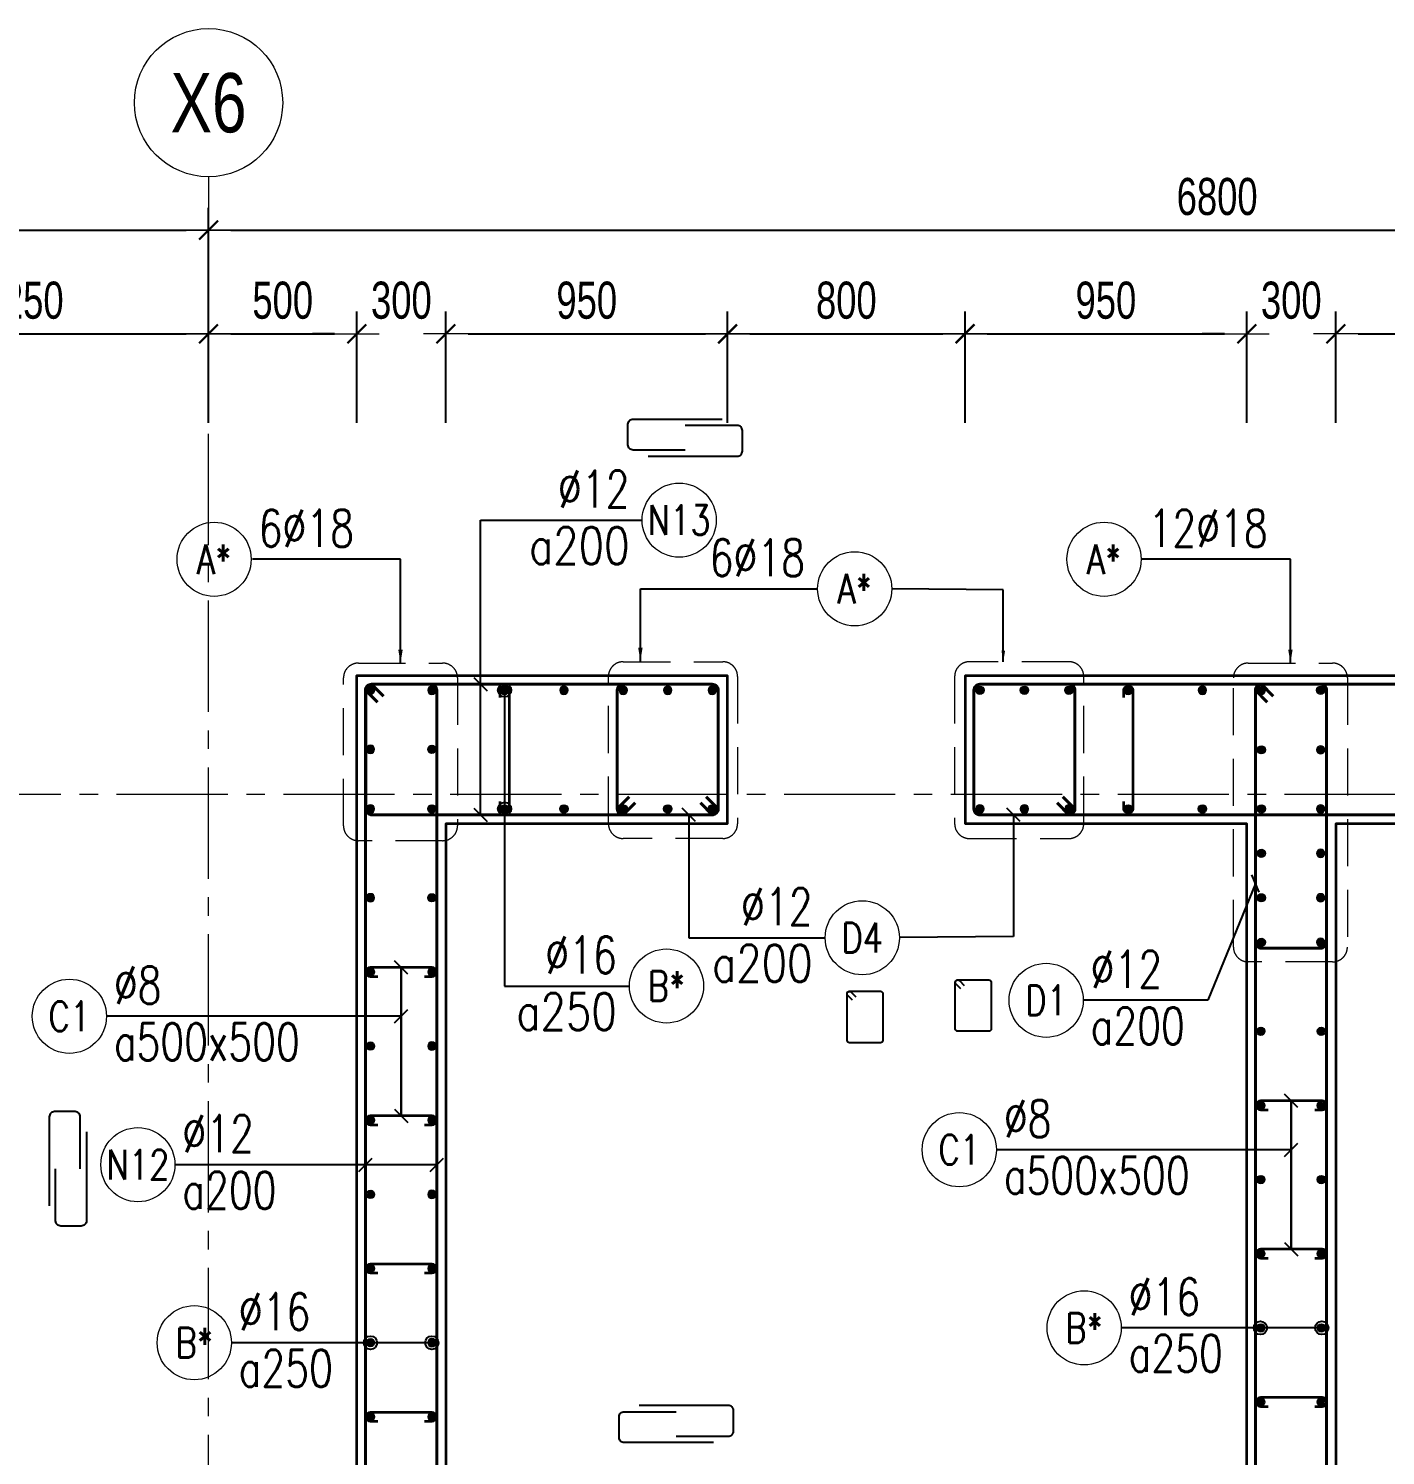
# Model space of a CAD drawing. Header units: millimetres. Extents: x 988833 to 1318015, y -9365 to 47591.
# Drawn here: x 1094476 to 1099050, y 42779 to 47591 of the extents above; entities that cross this region are included whole.
import ezdxf
from ezdxf.enums import TextEntityAlignment as Align

# ---------------------------------------------------------------- set-up
doc = ezdxf.new("R2010")
doc.units = ezdxf.units.MM
doc.header["$MEASUREMENT"] = 0
doc.linetypes.add('HIDDEN2', pattern=[4.7625, 3.175, -1.5875])
doc.linetypes.add('OF_Grid_1$0$CENTER2', pattern=[1.125, 0.75, -0.125, 0.125, -0.125])
doc.layers.get('0').update_dxf_attribs({"lineweight": 20})
doc.layers.get('Defpoints').update_dxf_attribs({"color": 151, "lineweight": 9})
for name, color, linetype, lineweight in [('KC-LEADER', 153, 'Continuous', 18), ('KC-THEP', 6, 'Continuous', 40), ('NDC_S_DIM', 1, 'Continuous', 15), ('NDC_S_HIDDEN', 8, 'HIDDEN2', 13), ('NDC_S_LEADER', 1, 'Continuous', 15), ('NDC_S_REBAR', 4, 'Continuous', 35), ('NDC_S_STIRRUP', 4, 'Continuous', 40), ('NDC_S_VN TEXT', 7, 'Continuous', 20), ('NDC_S_WALL', 6, 'Continuous', 35), ('OF_Grid_1$0$NDC_S_AXIS', 5, 'OF_Grid_1$0$CENTER2', 13), ('OF_Grid_1$0$NDC_S_SYMBOL', 1, 'Continuous', 15), ('OF_Grid_1$0$NDC_S_TEXT SYMBOL', 7, 'Continuous', 20)]:
    doc.layers.add(name, color=color, linetype=linetype, lineweight=lineweight)
doc.layers.add('Leader', color=6, linetype='Continuous')
doc.layers.add('Ligature', color=1, linetype='Continuous')
doc.styles.add('NDC_DIM', font='', dxfattribs={"width": 0.75})
doc.styles.add('NDC_EN TXT', font='romans.shx', dxfattribs={"width": 0.8})
doc.styles.add('OF_Grid_1$0$NDC_ANNO', font='', dxfattribs={"width": 0.8})
doc.styles.get('NDC_DIM').set_extended_font_data('Dotum')
doc.styles.get('OF_Grid_1$0$NDC_ANNO').set_extended_font_data('Dotum')
doc.dimstyles.new('NDC_dim_25', dxfattribs={"dimscale": 25, "dimtxt": 2.5, "dimasz": 1.5, "dimexe": 1.5, "dimexo": 2.5, "dimgap": 1, "dimtad": 1, "dimdec": 0, "dimzin": 0, "dimdsep": 46, "dimtxsty": 'NDC_DIM', "dimblk": 'DIMMARK', "dimcen": 0.09, "dimdle": 1.2, "dimclrd": 1, "dimclre": 1, "dimclrt": 3, "dimadec": 0, "dimazin": 0, "dimtfac": 1, "dimtdec": 0, "dimtix": 1, "dimtofl": 0, "dimtmove": 0, "dimatfit": 3, "dimfxl": 6, "dimfxlon": 1, "dimtolj": 1, "dimtzin": 0, "dimarcsym": 0})
doc.dimstyles.new('NDC_dim_30', dxfattribs={"dimscale": 30, "dimtxt": 2.5, "dimasz": 1.5, "dimexe": 1.5, "dimexo": 2.5, "dimgap": 1, "dimtad": 1, "dimdec": 0, "dimzin": 0, "dimdsep": 46, "dimtxsty": 'NDC_DIM', "dimblk": 'DIMMARK', "dimcen": 0.09, "dimdle": 1.2, "dimclrd": 1, "dimclre": 1, "dimclrt": 3, "dimadec": 0, "dimazin": 0, "dimtfac": 1, "dimtdec": 0, "dimtix": 1, "dimtofl": 0, "dimtmove": 0, "dimatfit": 3, "dimfxl": 6, "dimfxlon": 1, "dimtolj": 1, "dimtzin": 0, "dimarcsym": 0})
doc.dimstyles.new('NDC_dim_50', dxfattribs={"dimscale": 50, "dimtxt": 2.5, "dimasz": 1.5, "dimexe": 1.5, "dimexo": 2.5, "dimgap": 1, "dimtad": 1, "dimdec": 0, "dimzin": 0, "dimdsep": 46, "dimtxsty": 'NDC_DIM', "dimblk": 'DIMMARK', "dimcen": 0.09, "dimdle": 1.2, "dimclrd": 1, "dimclre": 1, "dimclrt": 3, "dimadec": 0, "dimazin": 0, "dimtfac": 1, "dimtdec": 0, "dimtix": 1, "dimtofl": 0, "dimtmove": 0, "dimatfit": 3, "dimfxl": 6, "dimfxlon": 1, "dimtolj": 1, "dimtzin": 0, "dimarcsym": 0})

# ---------------------------------------------------------------- blocks, each defined once
blk = doc.blocks.new('THEP')
at = {"layer": 'KC-LEADER', "color": 6}
blk.add_circle((0, 0), 14, dxfattribs=at)
at = {"layer": 'KC-THEP'}
for p, q in [((-14, 0), (14, 0)), ((9.9, 9.9), (-9.9, -9.9)), ((-9.9, 9.9), (9.9, -9.9)), ((0, 14), (0, -14))]:
    blk.add_line(p, q, dxfattribs=at)
blk = doc.blocks.new('DIMMARK')
at = {"layer": 'NDC_S_DIM', "color": 1}
blk.add_line((-1.5, 0), (1, 0), dxfattribs=at)
at = {"layer": 'NDC_S_DIM', "color": 2, "const_width": 0.1}
blk.add_lwpolyline([(-0.424, -0.424), (0.424, 0.424)], dxfattribs=at)
blk = doc.blocks.new('*U11')
blk.add_circle((-2.5, 0), 2.5)
at = {"layer": 'NDC_S_VN TEXT', "color": 3, "style": 'NDC_EN TXT', "width": 0.75}
for tag, p in [('DK1', (0.5, 0.846)), ('KC1', (0.5, -2.973))]:
    blk.add_attdef(tag, p, '', height=2.5, dxfattribs=at)
at = {"layer": 'NDC_S_VN TEXT', "color": 7, "style": 'NDC_EN TXT', "width": 0.8}
blk.add_attdef('SH2', text='', height=2, dxfattribs=at).set_placement((-2.5, 0), align=Align.MIDDLE)
blk = doc.blocks.new('A$C72321851')
at = {"layer": 'Ligature'}
for points in [[(-60.9, -129.3), (-60.9, 170.9, -0.414214), (-43.3, 188.5), (25.8, 188.5, -0.414214), (43.4, 170.9), (43.4, -4.3)], [(-39.7, -4.3), (-39.7, -179.5, 0.414214), (-22.1, -197.1), (47, -197.1, 0.414214), (64.6, -179.5), (64.6, 120.7)]]:
    blk.add_lwpolyline(points, format="xyb", dxfattribs=at)
blk = doc.blocks.new('*U12')
blk.add_circle((-2.5, 0), 2.5)
at = {"layer": 'NDC_S_VN TEXT', "color": 3, "style": 'NDC_EN TXT', "width": 0.75}
for tag, p in [('DK1', (0.5, 0.846)), ('KC1', (0.5, -2.973))]:
    blk.add_attdef(tag, p, '', height=2.5, dxfattribs=at)
at = {"layer": 'NDC_S_VN TEXT', "color": 7, "style": 'NDC_EN TXT', "width": 0.8}
blk.add_attdef('SH2', text='', height=2, dxfattribs=at).set_placement((-2.5, 0), align=Align.MIDDLE)
blk = doc.blocks.new('*U9')
blk.add_circle((2.5, 0), 2.5)
at = {"layer": 'NDC_S_VN TEXT', "color": 3, "style": 'NDC_EN TXT', "width": 0.75}
blk.add_attdef('DK2', text='', height=2.5, dxfattribs=at).set_placement((-0.85, 0.846), align=Align.RIGHT)
at = {"layer": 'NDC_S_VN TEXT', "color": 7, "style": 'NDC_EN TXT', "width": 0.8}
blk.add_attdef('SH3', text='', height=2, dxfattribs=at).set_placement((2.5, 0), align=Align.MIDDLE)
blk = doc.blocks.new('*U10')
blk.add_circle((2.5, 0), 2.5)
at = {"layer": 'NDC_S_VN TEXT', "color": 3, "style": 'NDC_EN TXT'}
for tag, width, p in [('DK2', 0.75, (-0.85, 0.846)), ('KC2', 0.8, (-0.85, -2.973))]:
    blk.add_attdef(tag, text='', height=2.5, dxfattribs=dict(at, width=width)).set_placement(p, align=Align.RIGHT)
at = {"layer": 'NDC_S_VN TEXT', "color": 7, "style": 'NDC_EN TXT', "width": 0.8}
blk.add_attdef('SH3', text='', height=2, dxfattribs=at).set_placement((2.5, 0), align=Align.MIDDLE)
blk = doc.blocks.new('*U13')
blk.add_circle((-2.5, 0), 2.5)
at = {"layer": 'NDC_S_VN TEXT', "color": 3, "style": 'NDC_EN TXT', "width": 0.75}
blk.add_attdef('DK1', (0.5, 0.846), '', height=2.5, dxfattribs=at)
at = {"layer": 'NDC_S_VN TEXT', "color": 7, "style": 'NDC_EN TXT', "width": 0.8}
blk.add_attdef('SH2', text='', height=2, dxfattribs=at).set_placement((-2.5, 0), align=Align.MIDDLE)
blk = doc.blocks.new('*U56')
at = {"layer": 'OF_Grid_1$0$NDC_S_SYMBOL'}
blk.add_line((0, 5), (0, 9), dxfattribs=at)
blk.add_circle((0, 0), 5, dxfattribs=at)
at = {"layer": 'OF_Grid_1$0$NDC_S_TEXT SYMBOL', "color": 7, "style": 'OF_Grid_1$0$NDC_ANNO', "width": 0.8}
blk.add_attdef('GRID', text='', height=4, dxfattribs=at).set_placement((0, 0), align=Align.MIDDLE)
blk = doc.blocks.new('*D518')
at = {"layer": 'Defpoints', "color": 0, "ltscale": 200, "transparency": 16777216}
for p in [(1095082.7, 46911), (1089682.7, 45405.6), (1095082.7, 44788)]:
    blk.add_point(p, dxfattribs=at)
at = {"layer": 'NDC_S_DIM', "color": 1, "lineweight": -2, "ltscale": 200, "transparency": 16777216}
for p, q in [((1089682.7, 46611), (1089682.7, 46986)), ((1095082.7, 46611), (1095082.7, 46986)), ((1089757.7, 46911), (1095007.7, 46911))]:
    blk.add_line(p, q, dxfattribs=at)
at = {"layer": 'NDC_S_DIM', "color": 1, "lineweight": -2, "ltscale": 200, "transparency": 16777216, "xscale": 75, "yscale": 75, "zscale": 75, "rotation": 180}
blk.add_blockref('DIMMARK', (1089682.7, 46911), dxfattribs=at)
at = {"layer": 'NDC_S_DIM', "color": 1, "lineweight": -2, "ltscale": 200, "transparency": 16777216, "xscale": 75, "yscale": 75, "zscale": 75}
blk.add_blockref('DIMMARK', (1095082.7, 46911), dxfattribs=at)
at = {"layer": 'NDC_S_DIM', "color": 3, "ltscale": 200, "transparency": 16777216, "insert": (1092382.7, 47023.5), "char_height": 125, "attachment_point": 5, "style": 'NDC_DIM'}
blk.add_mtext('\\A1;5400', dxfattribs=at)
blk = doc.blocks.new('*D519')
at = {"layer": 'Defpoints', "color": 0, "ltscale": 200, "transparency": 16777216}
for p in [(1101882.9, 46911), (1095082.7, 44788), (1101882.9, 44158.3)]:
    blk.add_point(p, dxfattribs=at)
at = {"layer": 'NDC_S_DIM', "color": 1, "lineweight": -2, "ltscale": 200, "transparency": 16777216}
for p, q in [((1095082.7, 46611), (1095082.7, 46986)), ((1101882.9, 46611), (1101882.9, 46986)), ((1095157.7, 46911), (1101807.9, 46911))]:
    blk.add_line(p, q, dxfattribs=at)
at = {"layer": 'NDC_S_DIM', "color": 1, "lineweight": -2, "ltscale": 200, "transparency": 16777216, "xscale": 75, "yscale": 75, "zscale": 75, "rotation": 180}
blk.add_blockref('DIMMARK', (1095082.7, 46911), dxfattribs=at)
at = {"layer": 'NDC_S_DIM', "color": 1, "lineweight": -2, "ltscale": 200, "transparency": 16777216, "xscale": 75, "yscale": 75, "zscale": 75}
blk.add_blockref('DIMMARK', (1101882.9, 46911), dxfattribs=at)
at = {"layer": 'NDC_S_DIM', "color": 3, "ltscale": 200, "transparency": 16777216, "insert": (1098482.8, 47023.5), "char_height": 125, "attachment_point": 5, "style": 'NDC_DIM'}
blk.add_mtext('\\A1;6800', dxfattribs=at)
blk = doc.blocks.new('*D491')
at = {"layer": 'Defpoints', "color": 0, "ltscale": 200, "transparency": 16777216}
for p in [(1095082.7, 46561.2), (1095082.7, 45009.5), (1093832.7, 44909.5)]:
    blk.add_point(p, dxfattribs=at)
at = {"layer": 'NDC_S_DIM', "color": 1, "lineweight": -2, "ltscale": 200, "transparency": 16777216}
for p, q in [((1093832.7, 46261.2), (1093832.7, 46636.2)), ((1095082.7, 46261.2), (1095082.7, 46636.2)), ((1093907.7, 46561.2), (1095007.7, 46561.2))]:
    blk.add_line(p, q, dxfattribs=at)
at = {"layer": 'NDC_S_DIM', "color": 1, "lineweight": -2, "ltscale": 200, "transparency": 16777216, "xscale": 75, "yscale": 75, "zscale": 75, "rotation": 180}
blk.add_blockref('DIMMARK', (1093832.7, 46561.2), dxfattribs=at)
at = {"layer": 'NDC_S_DIM', "color": 1, "lineweight": -2, "ltscale": 200, "transparency": 16777216, "xscale": 75, "yscale": 75, "zscale": 75}
blk.add_blockref('DIMMARK', (1095082.7, 46561.2), dxfattribs=at)
at = {"layer": 'NDC_S_DIM', "color": 3, "ltscale": 200, "transparency": 16777216, "insert": (1094457.7, 46673.8), "char_height": 125, "attachment_point": 5, "style": 'NDC_DIM'}
blk.add_mtext('\\A1;1250', dxfattribs=at)
blk = doc.blocks.new('*D492')
at = {"layer": 'Defpoints', "color": 0, "ltscale": 200, "transparency": 16777216}
for p in [(1095582.7, 46561.2), (1095582.7, 45286.4), (1095082.7, 45009.5)]:
    blk.add_point(p, dxfattribs=at)
at = {"layer": 'NDC_S_DIM', "color": 1, "lineweight": -2, "ltscale": 200, "transparency": 16777216}
for p, q in [((1095082.7, 46261.2), (1095082.7, 46636.2)), ((1095582.7, 46261.2), (1095582.7, 46636.2)), ((1095157.7, 46561.2), (1095507.7, 46561.2))]:
    blk.add_line(p, q, dxfattribs=at)
at = {"layer": 'NDC_S_DIM', "color": 1, "lineweight": -2, "ltscale": 200, "transparency": 16777216, "xscale": 75, "yscale": 75, "zscale": 75, "rotation": 180}
blk.add_blockref('DIMMARK', (1095082.7, 46561.2), dxfattribs=at)
at = {"layer": 'NDC_S_DIM', "color": 1, "lineweight": -2, "ltscale": 200, "transparency": 16777216, "xscale": 75, "yscale": 75, "zscale": 75}
blk.add_blockref('DIMMARK', (1095582.7, 46561.2), dxfattribs=at)
at = {"layer": 'NDC_S_DIM', "color": 3, "ltscale": 200, "transparency": 16777216, "insert": (1095332.7, 46673.8), "char_height": 125, "attachment_point": 5, "style": 'NDC_DIM'}
blk.add_mtext('\\A1;500', dxfattribs=at)
blk = doc.blocks.new('*D493')
at = {"layer": 'Defpoints', "color": 0, "ltscale": 200, "transparency": 16777216}
for p in [(1095882.7, 46561.2), (1095582.7, 45286.4), (1095882.7, 44790.1)]:
    blk.add_point(p, dxfattribs=at)
at = {"layer": 'NDC_S_DIM', "color": 1, "lineweight": -2, "ltscale": 200, "transparency": 16777216}
for p, q in [((1095582.7, 46261.2), (1095582.7, 46636.2)), ((1095882.7, 46261.2), (1095882.7, 46636.2)), ((1095507.7, 46561.2), (1095432.7, 46561.2)), ((1095957.7, 46561.2), (1096032.7, 46561.2))]:
    blk.add_line(p, q, dxfattribs=at)
at = {"layer": 'NDC_S_DIM', "color": 1, "lineweight": -2, "ltscale": 200, "transparency": 16777216, "xscale": 75, "yscale": 75, "zscale": 75}
blk.add_blockref('DIMMARK', (1095582.7, 46561.2), dxfattribs=at)
at = {"layer": 'NDC_S_DIM', "color": 1, "lineweight": -2, "ltscale": 200, "transparency": 16777216, "xscale": 75, "yscale": 75, "zscale": 75, "rotation": 180}
blk.add_blockref('DIMMARK', (1095882.7, 46561.2), dxfattribs=at)
at = {"layer": 'NDC_S_DIM', "color": 3, "ltscale": 200, "transparency": 16777216, "insert": (1095732.7, 46673.8), "char_height": 125, "attachment_point": 5, "style": 'NDC_DIM'}
blk.add_mtext('\\A1;300', dxfattribs=at)
blk = doc.blocks.new('*D494')
at = {"layer": 'Defpoints', "color": 0, "ltscale": 200, "transparency": 16777216}
for p in [(1096832.5, 46561.2), (1096832.5, 44909.5), (1095882.7, 44790.1)]:
    blk.add_point(p, dxfattribs=at)
at = {"layer": 'NDC_S_DIM', "color": 1, "lineweight": -2, "ltscale": 200, "transparency": 16777216}
for p, q in [((1095882.7, 46261.2), (1095882.7, 46636.2)), ((1096832.5, 46261.2), (1096832.5, 46636.2)), ((1095957.7, 46561.2), (1096757.5, 46561.2))]:
    blk.add_line(p, q, dxfattribs=at)
at = {"layer": 'NDC_S_DIM', "color": 1, "lineweight": -2, "ltscale": 200, "transparency": 16777216, "xscale": 75, "yscale": 75, "zscale": 75, "rotation": 180}
blk.add_blockref('DIMMARK', (1095882.7, 46561.2), dxfattribs=at)
at = {"layer": 'NDC_S_DIM', "color": 1, "lineweight": -2, "ltscale": 200, "transparency": 16777216, "xscale": 75, "yscale": 75, "zscale": 75}
blk.add_blockref('DIMMARK', (1096832.5, 46561.2), dxfattribs=at)
at = {"layer": 'NDC_S_DIM', "color": 3, "ltscale": 200, "transparency": 16777216, "insert": (1096357.6, 46673.8), "char_height": 125, "attachment_point": 5, "style": 'NDC_DIM'}
blk.add_mtext('\\A1;950', dxfattribs=at)
blk = doc.blocks.new('*D495')
at = {"layer": 'Defpoints', "color": 0, "ltscale": 200, "transparency": 16777216}
for p in [(1097632.9, 46561.2), (1097632.9, 45182.1), (1096832.5, 44909.5)]:
    blk.add_point(p, dxfattribs=at)
at = {"layer": 'NDC_S_DIM', "color": 1, "lineweight": -2, "ltscale": 200, "transparency": 16777216}
for p, q in [((1096832.5, 46261.2), (1096832.5, 46636.2)), ((1097632.9, 46261.2), (1097632.9, 46636.2)), ((1096907.5, 46561.2), (1097557.9, 46561.2))]:
    blk.add_line(p, q, dxfattribs=at)
at = {"layer": 'NDC_S_DIM', "color": 1, "lineweight": -2, "ltscale": 200, "transparency": 16777216, "xscale": 75, "yscale": 75, "zscale": 75, "rotation": 180}
blk.add_blockref('DIMMARK', (1096832.5, 46561.2), dxfattribs=at)
at = {"layer": 'NDC_S_DIM', "color": 1, "lineweight": -2, "ltscale": 200, "transparency": 16777216, "xscale": 75, "yscale": 75, "zscale": 75}
blk.add_blockref('DIMMARK', (1097632.9, 46561.2), dxfattribs=at)
at = {"layer": 'NDC_S_DIM', "color": 3, "ltscale": 200, "transparency": 16777216, "insert": (1097232.7, 46673.8), "char_height": 125, "attachment_point": 5, "style": 'NDC_DIM'}
blk.add_mtext('\\A1;800', dxfattribs=at)
blk = doc.blocks.new('*D496')
at = {"layer": 'Defpoints', "color": 0, "ltscale": 200, "transparency": 16777216}
for p in [(1098582.7, 46561.2), (1097632.9, 45182.1), (1098582.7, 44881)]:
    blk.add_point(p, dxfattribs=at)
at = {"layer": 'NDC_S_DIM', "color": 1, "lineweight": -2, "ltscale": 200, "transparency": 16777216}
for p, q in [((1097632.9, 46261.2), (1097632.9, 46636.2)), ((1098582.7, 46261.2), (1098582.7, 46636.2)), ((1097707.9, 46561.2), (1098507.7, 46561.2))]:
    blk.add_line(p, q, dxfattribs=at)
at = {"layer": 'NDC_S_DIM', "color": 1, "lineweight": -2, "ltscale": 200, "transparency": 16777216, "xscale": 75, "yscale": 75, "zscale": 75, "rotation": 180}
blk.add_blockref('DIMMARK', (1097632.9, 46561.2), dxfattribs=at)
at = {"layer": 'NDC_S_DIM', "color": 1, "lineweight": -2, "ltscale": 200, "transparency": 16777216, "xscale": 75, "yscale": 75, "zscale": 75}
blk.add_blockref('DIMMARK', (1098582.7, 46561.2), dxfattribs=at)
at = {"layer": 'NDC_S_DIM', "color": 3, "ltscale": 200, "transparency": 16777216, "insert": (1098107.8, 46673.8), "char_height": 125, "attachment_point": 5, "style": 'NDC_DIM'}
blk.add_mtext('\\A1;950', dxfattribs=at)
blk = doc.blocks.new('*D485')
at = {"layer": 'Defpoints', "color": 0, "ltscale": 200, "transparency": 16777216}
for p in [(1098882.7, 46561.2), (1098582.7, 44881), (1098882.7, 44858.2)]:
    blk.add_point(p, dxfattribs=at)
at = {"layer": 'NDC_S_DIM', "color": 1, "lineweight": -2, "ltscale": 200, "transparency": 16777216}
for p, q in [((1098582.7, 46261.2), (1098582.7, 46636.2)), ((1098882.7, 46261.2), (1098882.7, 46636.2)), ((1098507.7, 46561.2), (1098432.7, 46561.2)), ((1098957.7, 46561.2), (1099032.7, 46561.2))]:
    blk.add_line(p, q, dxfattribs=at)
at = {"layer": 'NDC_S_DIM', "color": 1, "lineweight": -2, "ltscale": 200, "transparency": 16777216, "xscale": 75, "yscale": 75, "zscale": 75}
blk.add_blockref('DIMMARK', (1098582.7, 46561.2), dxfattribs=at)
at = {"layer": 'NDC_S_DIM', "color": 1, "lineweight": -2, "ltscale": 200, "transparency": 16777216, "xscale": 75, "yscale": 75, "zscale": 75, "rotation": 180}
blk.add_blockref('DIMMARK', (1098882.7, 46561.2), dxfattribs=at)
at = {"layer": 'NDC_S_DIM', "color": 3, "ltscale": 200, "transparency": 16777216, "insert": (1098732.7, 46673.8), "char_height": 125, "attachment_point": 5, "style": 'NDC_DIM'}
blk.add_mtext('\\A1;300', dxfattribs=at)
blk = doc.blocks.new('*D486')
at = {"layer": 'Defpoints', "color": 0, "ltscale": 200, "transparency": 16777216}
for p in [(1101582.7, 46561.2), (1098882.7, 44858.2), (1101582.7, 44723.5)]:
    blk.add_point(p, dxfattribs=at)
at = {"layer": 'NDC_S_DIM', "color": 1, "lineweight": -2, "ltscale": 200, "transparency": 16777216}
for p, q in [((1098882.7, 46261.2), (1098882.7, 46636.2)), ((1101582.7, 46261.2), (1101582.7, 46636.2)), ((1098957.7, 46561.2), (1101507.7, 46561.2))]:
    blk.add_line(p, q, dxfattribs=at)
at = {"layer": 'NDC_S_DIM', "color": 1, "lineweight": -2, "ltscale": 200, "transparency": 16777216, "xscale": 75, "yscale": 75, "zscale": 75, "rotation": 180}
blk.add_blockref('DIMMARK', (1098882.7, 46561.2), dxfattribs=at)
at = {"layer": 'NDC_S_DIM', "color": 1, "lineweight": -2, "ltscale": 200, "transparency": 16777216, "xscale": 75, "yscale": 75, "zscale": 75}
blk.add_blockref('DIMMARK', (1101582.7, 46561.2), dxfattribs=at)
at = {"layer": 'NDC_S_DIM', "color": 3, "ltscale": 200, "transparency": 16777216, "insert": (1100232.7, 46673.8), "char_height": 125, "attachment_point": 5, "style": 'NDC_DIM'}
blk.add_mtext('\\A1;2700', dxfattribs=at)

msp = doc.modelspace()

# ---------------------------------------------------------------- linework, layer by layer
at = {"layer": 'Ligature'}
for points in [[(1097618.5, 44352.9), (1097602.5, 44368.9, -0.668179), (1097608.3, 44382.8), (1097712.9, 44382.8, -0.414214), (1097721.1, 44374.6), (1097721.1, 44217.5, -0.414214), (1097712.9, 44209.4), (1097608.3, 44209.4, -0.414214), (1097600.1, 44217.5), (1097600.1, 44374.6, -0.668179), (1097614, 44380.4), (1097630, 44364.4)], [(1097253.4, 44314.4), (1097237.5, 44330.4, -0.668179), (1097243.2, 44344.3), (1097347.9, 44344.3, -0.414214), (1097356, 44336.2), (1097356, 44179.1, -0.414214), (1097347.9, 44170.9), (1097243.2, 44170.9, -0.414214), (1097235.1, 44179.1), (1097235.1, 44336.2, -0.668179), (1097249, 44341.9), (1097265, 44326)]]:
    msp.add_lwpolyline(points, format="xyb", dxfattribs=at)
at = {"layer": 'NDC_S_HIDDEN', "ltscale": 50}
for points in [[(1095587.7, 45451), (1095871.9, 45451, -0.414214), (1095921.9, 45401), (1095921.9, 44902.2, -0.414214), (1095871.9, 44852.2), (1095587.7, 44852.2, -0.414214), (1095537.7, 44902.2), (1095537.7, 45401, -0.414214)], [(1096480.7, 45455.6), (1096816, 45455.6, -0.414214), (1096866, 45405.6), (1096866, 44909.5, -0.414214), (1096816, 44859.5), (1096480.7, 44859.5, -0.414214), (1096430.7, 44909.5), (1096430.7, 45405.6, -0.414214)], [(1097983.1, 45455.6), (1097647.9, 45455.6, 0.414214), (1097597.9, 45405.6), (1097597.9, 44909.5, 0.414214), (1097647.9, 44859.5), (1097983.1, 44859.5, 0.414214), (1098033.1, 44909.5), (1098033.1, 45405.6, 0.414214)], [(1098587.7, 45451), (1098871.9, 45451, -0.414214), (1098921.9, 45401), (1098921.9, 44493.6, -0.414214), (1098871.9, 44443.6), (1098587.7, 44443.6, -0.414214), (1098537.7, 44493.6), (1098537.7, 45401, -0.414214)]]:
    msp.add_lwpolyline(points, format="xyb", close=True, dxfattribs=at)
at = {"layer": 'NDC_S_REBAR'}
for points in [[(1096065.7, 45334.5), (1096065.7, 45359.5, -1), (1096095.7, 45359.5), (1096095.7, 44959.5, -1), (1096065.7, 44959.5), (1096065.7, 44984.5)], [(1098168.1, 45334.5), (1098168.1, 45359.5, -1), (1098198.1, 45359.5), (1098198.1, 44959.5, -1), (1098168.1, 44959.5), (1098168.1, 44984.5)], [(1095810.4, 44394.5), (1095835.4, 44394.5, 1), (1095835.4, 44424.5), (1095628.4, 44424.5, 1), (1095628.4, 44394.5), (1095653.4, 44394.5)], [(1098812, 43944.5), (1098837, 43944.5, 1), (1098837, 43974.5), (1098630, 43974.5, 1), (1098630, 43944.5), (1098655, 43944.5)], [(1095810.4, 43894.5), (1095835.4, 43894.5, 1), (1095835.4, 43924.5), (1095628.4, 43924.5, 1), (1095628.4, 43894.5), (1095653.4, 43894.5)], [(1098812, 43444.5), (1098837, 43444.5, 1), (1098837, 43474.5), (1098630, 43474.5, 1), (1098630, 43444.5), (1098655, 43444.5)], [(1095810.4, 43394.5), (1095835.4, 43394.5, 1), (1095835.4, 43424.5), (1095628.4, 43424.5, 1), (1095628.4, 43394.5), (1095653.4, 43394.5)], [(1098812, 42944.5), (1098837, 42944.5, 1), (1098837, 42974.5), (1098630, 42974.5, 1), (1098630, 42944.5), (1098655, 42944.5)], [(1095810.4, 42894.5), (1095835.4, 42894.5, 1), (1095835.4, 42924.5), (1095628.4, 42924.5, 1), (1095628.4, 42894.5), (1095653.4, 42894.5)]]:
    msp.add_lwpolyline(points, format="xyb", dxfattribs=at)
at = {"layer": 'NDC_S_STIRRUP'}
for points in [[(1095651.9, 45319.5), (1095611.9, 45359.5, -0.414214), (1095631.9, 45379.5), (1095831.9, 45379.5, -0.414214), (1095851.9, 45359.5), (1095851.9, 41409.5, -0.414214), (1095831.9, 41389.5), (1095631.9, 41389.5, -0.414214), (1095611.9, 41409.5), (1095611.9, 45359.5, -0.414214), (1095631.9, 45379.5), (1095671.9, 45339.5)], [(1096740.7, 44979.5), (1096780.7, 44939.5, 0.414214), (1096800.7, 44959.5), (1096800.7, 45359.5, 0.414214), (1096780.7, 45379.5), (1095632.7, 45379.5, 0.414214), (1095612.7, 45359.5), (1095612.7, 44959.5, 0.414214), (1095632.7, 44939.5), (1096780.7, 44939.5, 0.414214), (1096800.7, 44959.5), (1096760.7, 44999.5)], [(1096500.7, 44999.5), (1096460.7, 44959.5, 0.414214), (1096480.7, 44939.5), (1096780.7, 44939.5, 0.414214), (1096800.7, 44959.5), (1096800.7, 45359.5, 0.414214), (1096780.7, 45379.5), (1096480.7, 45379.5, 0.414214), (1096460.7, 45359.5), (1096460.7, 44959.5, 0.414214), (1096480.7, 44939.5), (1096520.7, 44979.5)], [(1101791.9, 44979.5), (1101831.9, 44939.5, 0.414214), (1101851.9, 44959.5), (1101851.9, 45359.5, 0.414214), (1101831.9, 45379.5), (1097683.1, 45379.5, 0.414214), (1097663.1, 45359.5), (1097663.1, 44959.5, 0.414214), (1097683.1, 44939.5), (1101831.9, 44939.5, 0.414214), (1101851.9, 44959.5), (1101811.9, 44999.5)], [(1097963.1, 44999.5), (1098003.1, 44959.5, -0.414214), (1097983.1, 44939.5), (1097683.1, 44939.5, -0.414214), (1097663.1, 44959.5), (1097663.1, 45359.5, -0.414214), (1097683.1, 45379.5), (1097983.1, 45379.5, -0.414214), (1098003.1, 45359.5), (1098003.1, 44959.5, -0.414214), (1097983.1, 44939.5), (1097943.1, 44979.5)], [(1098651.9, 45319.5), (1098611.9, 45359.5, -0.414214), (1098631.9, 45379.5), (1098831.9, 45379.5, -0.414214), (1098851.9, 45359.5), (1098851.9, 33059.5, -0.414214), (1098831.9, 33039.5), (1098631.9, 33039.5, -0.414214), (1098611.9, 33059.5), (1098611.9, 45359.5, -0.414214), (1098631.9, 45379.5), (1098671.9, 45339.5)], [(1098651.9, 45319.5), (1098611.9, 45359.5, -0.414214), (1098631.9, 45379.5), (1098831.9, 45379.5, -0.414214), (1098851.9, 45359.5), (1098851.9, 44509.6, -0.414214), (1098831.9, 44489.6), (1098631.9, 44489.6, -0.414214), (1098611.9, 44509.6), (1098611.9, 45359.5, -0.414214), (1098631.9, 45379.5), (1098671.9, 45339.5)]]:
    msp.add_lwpolyline(points, format="xyb", dxfattribs=at)
at = {"layer": 'NDC_S_WALL'}
for points in [[(1098582.7, 36609.5), (1098582.7, 42009.5), (1098582.7, 42009.5), (1095882.7, 42009.5), (1095882.7, 42009.5), (1095882.7, 41359.5), (1095582.7, 41359.5), (1095582.7, 45409.5), (1096831.5, 45409.5), (1096831.5, 45409.5), (1096831.5, 44909.5), (1096831.5, 44909.5), (1095882.7, 44909.5), (1095882.7, 42309.5), (1098582.7, 42309.5), (1098582.7, 42309.5), (1098582.7, 44909.5), (1098582.7, 44909.5), (1097633.9, 44909.5), (1097633.9, 44909.5), (1097633.9, 45409.5), (1097633.9, 45409.5), (1101882.7, 45409.5)], [(1101582.7, 44909.5), (1098882.7, 44909.5), (1098882.7, 33509.5)]]:
    msp.add_lwpolyline(points, dxfattribs=at)
at = {"layer": 'OF_Grid_1$0$NDC_S_AXIS', "ltscale": 500}
for p, q in [((1095082.7, 31786.5), (1095082.7, 46890.6)), ((1087460.1, 45009.5), (1103610.8, 45009.5))]:
    msp.add_line(p, q, dxfattribs=at)

# ---------------------------------------------------------------- block references
at = {"layer": 'KC-THEP'}
for p, rotation in [((1095628.4, 45359.5), 189.668564436381), ((1097683.1, 45359.5), 189.6685644363809), ((1097833.1, 45359.5), 189.6685644363809), ((1097983.1, 45359.5), 189.6685644363809), ((1098831.9, 45359.5), 189.6685644363809), ((1095835.4, 45160.3), 9.66856443638095), ((1098631.9, 45158.5), 9.668564436380946), ((1095835.4, 44959.5), 9.668564436380946), ((1096080.7, 44959.5), 9.668564436380946), ((1096280.7, 44959.5), 9.668564436380946), ((1096480.7, 44959.5), 9.668564436380946), ((1096630.7, 44959.5), 9.668564436380946), ((1096780.7, 44959.5), 9.668564436380946), ((1098183.1, 44959.5), 9.668564436380946), ((1098433.1, 44959.5), 9.668564436380946), ((1098631.9, 44959.5), 9.668564436380946), ((1098631.9, 44809.5), 9.668564436380946), ((1095835.4, 44659.5), 9.668564436380946), ((1098631.9, 44659.5), 9.668564436380946), ((1098631.9, 44509.6), 9.668564436380946), ((1095628.4, 44409.5), 189.6685644363809), ((1098630, 44209.5), 9.668564436380926), ((1098833.8, 44209.5), 9.668564436380926), ((1095628.4, 44159.5), 189.6685644363809), ((1098630, 43959.5), 9.668564436380926), ((1098833.8, 43959.5), 9.668564436380926), ((1095628.4, 43909.5), 189.6685644363809), ((1098630, 43709.5), 9.668564436380926), ((1098833.8, 43709.5), 9.668564436380926), ((1095628.4, 43659.5), 189.6685644363809), ((1098630, 43459.5), 9.668564436380926), ((1098833.8, 43459.5), 9.668564436380926), ((1095628.4, 43409.5), 189.6685644363809), ((1098630, 43209.5), 9.668564436380926), ((1098833.8, 43209.5), 9.668564436380926), ((1095628.4, 43159.5), 189.6685644363809), ((1098630, 42959.5), 9.668564436380926), ((1098833.8, 42959.5), 9.668564436380926), ((1095628.4, 42909.5), 189.6685644363809)]:
    msp.add_blockref('THEP', p, dxfattribs=dict(at, rotation=rotation))
at = {"layer": 'KC-THEP', "xscale": -1}
for p, rotation in [((1095835.4, 45359.5), 170.331435563619), ((1096080.7, 45359.5), 170.331435563619), ((1096280.7, 45359.5), 170.331435563619), ((1096480.7, 45359.5), 170.331435563619), ((1096630.7, 45359.5), 170.331435563619), ((1096780.7, 45359.5), 170.331435563619), ((1098183.1, 45359.5), 170.331435563619), ((1098433.1, 45359.5), 170.331435563619), ((1098631.9, 45359.5), 170.331435563619), ((1095628.4, 45160.3), 350.3314355636191), ((1098831.9, 45158.5), 350.3314355636191), ((1095628.4, 44959.5), 350.3314355636191), ((1097683.1, 44959.5), 350.3314355636191), ((1097833.1, 44959.5), 350.3314355636191), ((1097983.1, 44959.5), 350.3314355636191), ((1098831.9, 44959.5), 350.3314355636191), ((1098831.9, 44809.5), 350.3314355636191), ((1095628.4, 44659.5), 350.3314355636191), ((1098831.9, 44659.5), 350.3314355636191), ((1098831.9, 44509.6), 350.3314355636191), ((1095835.4, 44409.5), 170.331435563619), ((1095835.4, 44159.5), 170.331435563619), ((1095835.4, 43909.5), 170.331435563619), ((1095835.4, 43659.5), 170.331435563619), ((1095835.4, 43409.5), 170.331435563619), ((1095835.4, 43159.5), 170.331435563619), ((1095835.4, 42909.5), 170.331435563619)]:
    msp.add_blockref('THEP', p, dxfattribs=dict(at, rotation=rotation))
at = {"layer": 'Leader', "xscale": -1, "rotation": 270.0000000000001}
msp.add_blockref('A$C72321851', (1096693.7, 46209.1), dxfattribs=at)
at = {"layer": 'Leader'}
for p, rotation in [((1094610.4, 43741.4), 179.9999999999999), ((1096655.1, 42883.5), 89.99999999999997)]:
    msp.add_blockref('A$C72321851', p, dxfattribs=dict(at, rotation=rotation))
at = {"layer": 'NDC_S_VN TEXT', "xscale": 50, "yscale": 50, "zscale": 50}
for name, p, values in [('*U10', (1096544.2, 45933), {'SH3': 'N13', 'DK2': '%%C12', 'KC2': 'a200'}), ('*U13', (1095226.4, 45800.9), {'SH2': 'A*', 'DK1': '6%%C18'}), ('*U13', (1098226.4, 45800.9), {'SH2': 'A*', 'DK1': '12%%C18'}), ('*U9', (1097135.9, 45701.5), {'SH3': 'A*', 'DK2': '6%%C18'}), ('*U10', (1097161.4, 44524.8), {'SH3': 'D4', 'DK2': '%%C12', 'KC2': 'a200'}), ('*U10', (1096501.4, 44362.2), {'SH3': 'B*', 'DK2': '%%C16', 'KC2': 'a250'}), ('*U11', (1098031.4, 44313.9), {'SH2': 'D1', 'DK1': '%%C12', 'KC1': 'a200'}), ('*U12', (1094738.6, 44260.1), {'SH2': 'C1', 'DK1': '%%c8', 'KC1': 'a500x500'}), ('*U12', (1097738.6, 43810.1), {'SH2': 'C1', 'DK1': '%%c8', 'KC1': 'a500x500'}), ('*U11', (1094969.5, 43759.6), {'SH2': 'N12', 'DK1': '%%C12', 'KC1': 'a200'}), ('*U11', (1098159.5, 43209.5), {'SH2': 'B*', 'DK1': '%%C16', 'KC1': 'a250'}), ('*U11', (1095159.5, 43159.5), {'SH2': 'B*', 'DK1': '%%C16', 'KC1': 'a250'})]:
    msp.add_blockref(name, p, dxfattribs=at).add_auto_attribs(values)
at = {"layer": 'OF_Grid_1$0$NDC_S_AXIS'}
ref = msp.add_blockref('*U56', (1095082.7, 47340.6), dxfattribs=dict(at, xscale=50, yscale=50, zscale=50, rotation=180))
ref.add_attrib('GRID', 'X6', dxfattribs={"layer": 'OF_Grid_1$0$NDC_S_TEXT SYMBOL', "color": 7, "height": 200, "style": 'OF_Grid_1$0$NDC_ANNO', "width": 0.8}).set_placement((1095082.7, 47340.6), align=Align.MIDDLE)

# ---------------------------------------------------------------- dimensions: what is measured, and where the dimension line sits
at = {"layer": 'NDC_S_DIM', "ltscale": 200}
dim = msp.add_linear_dim(base=(1095082.7, 46911), p1=(1089682.7, 45405.6), p2=(1095082.7, 44788), dimstyle='NDC_dim_50', dxfattribs=at)
dim.commit()
dim.dimension.update_dxf_attribs({"geometry": '*D518', "text_midpoint": (1092382.7, 47023.5)})
for base, p1, p2, picture, middle in [((1101882.9, 46911), (1095082.7, 44788), (1101882.9, 44158.3), '*D519', (1098482.8, 47023.5)), ((1095082.7, 46561.2), (1093832.7, 44909.5), (1095082.7, 45009.5), '*D491', (1094457.7, 46673.8)), ((1095582.7, 46561.2), (1095082.7, 45009.5), (1095582.7, 45286.4), '*D492', (1095332.7, 46673.8)), ((1095882.7, 46561.2), (1095582.7, 45286.4), (1095882.7, 44790.1), '*D493', (1095732.7, 46673.8)), ((1096832.5, 46561.2), (1095882.7, 44790.1), (1096832.5, 44909.5), '*D494', (1096357.6, 46673.8)), ((1097632.9, 46561.2), (1096832.5, 44909.5), (1097632.9, 45182.1), '*D495', (1097232.7, 46673.8)), ((1098582.7, 46561.2), (1097632.9, 45182.1), (1098582.7, 44881), '*D496', (1098107.8, 46673.8)), ((1098882.7, 46561.2), (1098582.7, 44881), (1098882.7, 44858.2), '*D485', (1098732.7, 46673.8)), ((1101582.7, 46561.2), (1098882.7, 44858.2), (1101582.7, 44723.5), '*D486', (1100232.7, 46673.8))]:
    dim = msp.add_linear_dim(base=base, p1=p1, p2=p2, dimstyle='NDC_dim_50', override={"dimtmove": 1}, dxfattribs=at)
    dim.commit()
    dim.dimension.update_dxf_attribs({"geometry": picture, "text_midpoint": middle})

# ---------------------------------------------------------------- leaders
at = {"layer": 'NDC_S_HIDDEN', "ltscale": 200}
msp.add_leader([(1097761.8, 45455.6), (1097761.8, 45698.5), (1097385.9, 45700.9)], dimstyle='NDC_dim_25', override={"dimgap": 1, "dimtad": 0}, dxfattribs=at)
at = {"layer": 'NDC_S_LEADER'}
for points, override in [([(1095999.5, 44939.5), (1095999.5, 45932.8), (1096544.2, 45932.8)], {"dimtad": 0, "dimldrblk": 'Oblique'}), ([(1095999.5, 45379.5), (1095999.5, 45932.8), (1096544.2, 45932.8)], {"dimtad": 0, "dimldrblk": 'Oblique'}), ([(1095729.8, 45451), (1095729.8, 45800.9), (1095230.3, 45800.9)], {"dimgap": 1, "dimtad": 0}), ([(1098729.8, 45451), (1098729.8, 45800.9), (1098230.3, 45800.9)], {"dimgap": 1, "dimtad": 0}), ([(1096538.5, 45457.6), (1096538.5, 45701.3), (1097135.9, 45701.3)], {"dimtad": 0}), ([(1096080.7, 45359.5), (1096080.7, 44362), (1096501.4, 44362)], {"dimgap": 1, "dimtad": 0, "dimldrblk": 'Origin'}), ([(1096080.7, 44959.5), (1096080.7, 44362), (1096501.4, 44362)], {"dimgap": 1, "dimtad": 0, "dimldrblk": 'Origin'}), ([(1096701.9, 44939.5), (1096701.9, 44524.8), (1097161.4, 44524.8)], {"dimtad": 0, "dimldrblk": 'Oblique'}), ([(1097796.5, 44939.5), (1097796.5, 44529), (1097411.4, 44525.8)], {"dimtad": 0, "dimldrblk": 'Oblique'}), ([(1098611.9, 44708.1), (1098451.8, 44313.9), (1098031.4, 44313.9)], {"dimtad": 0, "dimldrblk": 'Oblique'}), ([(1095731.9, 44424.5), (1095731.9, 43924.5)], {"dimtad": 0, "dimldrblk": 'Oblique'}), ([(1095731.9, 43924.5), (1095731.9, 44424.5)], {"dimtad": 0, "dimldrblk": 'Oblique'}), ([(1095731.9, 44260.1), (1094738.6, 44260.1)], {"dimtad": 0, "dimldrblk": 'Oblique'}), ([(1098731.9, 43974.5), (1098731.9, 43474.5)], {"dimtad": 0, "dimldrblk": 'Oblique'}), ([(1098731.9, 43474.5), (1098731.9, 43974.5)], {"dimtad": 0, "dimldrblk": 'Oblique'}), ([(1098731.9, 43810.1), (1097738.6, 43810.1)], {"dimtad": 0, "dimldrblk": 'Oblique'}), ([(1095851.9, 43759.5), (1094969.5, 43759.5)], {"dimtad": 0, "dimldrblk": 'Oblique'}), ([(1095611.9, 43759.5), (1094969.5, 43759.5)], {"dimtad": 0, "dimldrblk": 'Oblique'}), ([(1098835.4, 43209.5), (1098159.5, 43209.5)], {"dimtad": 0, "dimldrblk": 'Origin'}), ([(1098628.4, 43209.5), (1098159.5, 43209.5)], {"dimtad": 0, "dimldrblk": 'Origin'}), ([(1095835.4, 43159.5), (1095159.5, 43159.5)], {"dimtad": 0, "dimldrblk": 'Origin'}), ([(1095628.4, 43159.5), (1095159.5, 43159.5)], {"dimtad": 0, "dimldrblk": 'Origin'})]:
    msp.add_leader(points, dimstyle='NDC_dim_30', override=override, dxfattribs=at)

doc.saveas('drawing.dxf')
